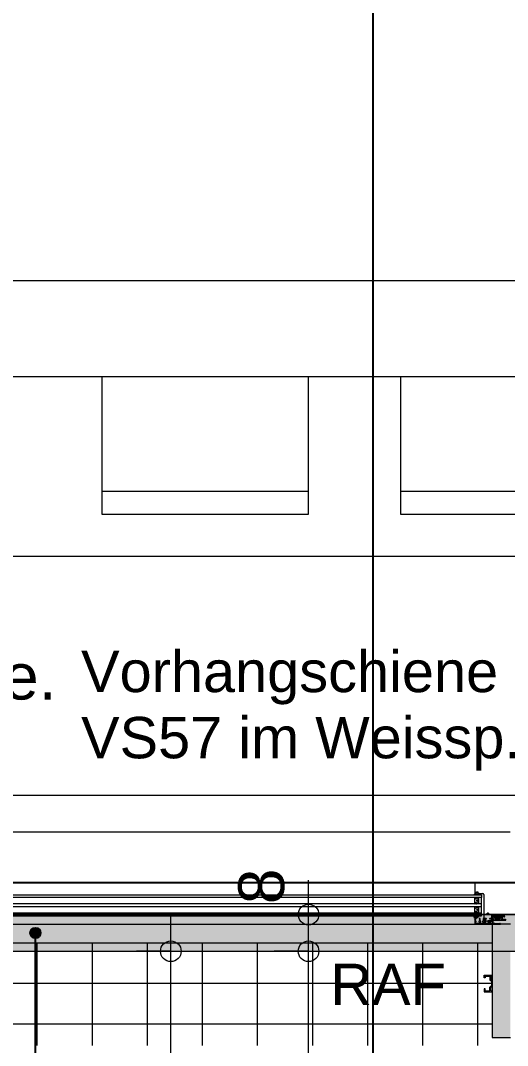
# Model space of a CAD drawing. Header units: metres. Extents: x 0.003 to 0.843, y 0.003 to 0.597.
# Drawn here: x 0.42901 to 0.45023, y 0.15754 to 0.20216 of the extents above; entities that cross this region are included whole.
import ezdxf

# ---------------------------------------------------------------- set-up
doc = ezdxf.new("R2010")
doc.units = ezdxf.units.M
for name, pattern in [('AUSGEZOGEN', [0]), ('STRICHLINIE', [19.05, 12.7, -6.35]), ('STRICHPUNKT', [25.4, 12.7, -6.35, 0, -6.35])]:
    doc.linetypes.add(name, pattern=pattern)
for name, color, linetype, lineweight in [('Ausbau Raeume', 7, 'AUSGEZOGEN', 18), ('Bodenplatte', 7, 'AUSGEZOGEN', 18), ('Daemmung', 7, 'AUSGEZOGEN', 18), ('Decke', 7, 'AUSGEZOGEN', 35), ('Detailmasse', 7, 'AUSGEZOGEN', 13), ('Fenster', 7, 'AUSGEZOGEN', 18), ('Moebel', 253, 'AUSGEZOGEN', 13), ('Rolladen', 7, 'AUSGEZOGEN', 13), ('Schnittbegrenzung', 7, 'AUSGEZOGEN', 13), ('Text Decke', 7, 'AUSGEZOGEN', 25), ('Text Koten', 7, 'AUSGEZOGEN', 25), ('Text Werkplan Ausfuehrung', 7, 'AUSGEZOGEN', 25), ('Vermassung Decke', 180, 'STRICHLINIE', 25), ('Vorhangbrett', 7, 'AUSGEZOGEN', 13), ('Wand Beton bewehrt', 7, 'AUSGEZOGEN', 35), ('Werkplan- Ausfuehrungsmasse', 7, 'AUSGEZOGEN', 13)]:
    doc.layers.add(name, color=color, linetype=linetype, lineweight=lineweight)
doc.styles.add('ARIAL', font='ARIAL.TTF')

msp = doc.modelspace()

# ---------------------------------------------------------------- hatches: boundary and pattern name
at = {"layer": 'Bodenplatte', "linetype": 'AUSGEZOGEN', "lineweight": 13}
msp.add_hatch(color=71, dxfattribs=at).paths.add_polyline_path([(0.31836, 0.16324), (0.31836, 0.16164), (0.63036, 0.16164), (0.63036, 0.16324)])
at = {"layer": 'Daemmung', "linetype": 'AUSGEZOGEN', "lineweight": 13}
msp.add_hatch(color=32, dxfattribs=at).paths.add_polyline_path([(0.45036, 0.16004), (0.45036, 0.162814), (0.44956, 0.162814), (0.44956, 0.16004), (0.44956, 0.15924), (0.44956, 0.15876), (0.44956, 0.15828), (0.44956, 0.15788), (0.45036, 0.15788), (0.45036, 0.15828), (0.45036, 0.15876), (0.45036, 0.15924)])
at = {"layer": 'Text Decke', "linetype": 'AUSGEZOGEN', "lineweight": 25}
for points in [[(0.429438, 0.16244), (0.429888, 0.16244), (0.429856, 0.162552)], [(0.429438, 0.16244), (0.429856, 0.162552), (0.429469, 0.162552)], [(0.429469, 0.162327), (0.429888, 0.16244), (0.429438, 0.16244)], [(0.429469, 0.162552), (0.429856, 0.162552), (0.429775, 0.162633)], [(0.429469, 0.162552), (0.429775, 0.162633), (0.42955, 0.162633)], [(0.429469, 0.162327), (0.429856, 0.162327), (0.429888, 0.16244)], [(0.42955, 0.162633), (0.429775, 0.162633), (0.429663, 0.162665)], [(0.42955, 0.162246), (0.429856, 0.162327), (0.429469, 0.162327)], [(0.42955, 0.162246), (0.429775, 0.162246), (0.429856, 0.162327)], [(0.429775, 0.162246), (0.42955, 0.162246), (0.429663, 0.162215)]]:
    msp.add_hatch(color=92, dxfattribs=at).paths.add_polyline_path(points)

# ---------------------------------------------------------------- linework, layer by layer
at = {"layer": 'Ausbau Raeume', "color": 254, "linetype": 'AUSGEZOGEN', "lineweight": 18}
for p, q in [((0.429742, 0.157546), (0.429742, 0.162014)), ((0.432142, 0.157546), (0.432142, 0.162014)), ((0.434542, 0.157546), (0.434542, 0.162014)), ((0.436942, 0.157546), (0.436942, 0.162014)), ((0.439342, 0.157546), (0.439342, 0.162014)), ((0.441742, 0.157546), (0.441742, 0.162014)), ((0.444142, 0.157546), (0.444142, 0.162014)), ((0.446542, 0.157546), (0.446542, 0.162014)), ((0.448942, 0.157546), (0.448942, 0.162014))]:
    msp.add_line(p, q, dxfattribs=at)
at = {"layer": 'Bodenplatte', "color": 92, "linetype": 'STRICHLINIE', "lineweight": 18}
for p, q in [((0.63036, 0.16324), (0.31836, 0.16324)), ((0.31516, 0.16164), (0.63356, 0.16164))]:
    msp.add_line(p, q, dxfattribs=at)
at = {"layer": 'Daemmung', "color": 7, "linetype": 'AUSGEZOGEN', "lineweight": 13}
for p, q in [((0.45036, 0.162814), (0.44956, 0.162814)), ((0.44956, 0.162814), (0.44956, 0.16004)), ((0.44956, 0.16004), (0.44956, 0.15924)), ((0.44956, 0.15924), (0.44956, 0.15876)), ((0.44956, 0.15876), (0.44956, 0.15828)), ((0.44956, 0.15828), (0.44956, 0.15788)), ((0.44956, 0.15788), (0.45036, 0.15788))]:
    msp.add_line(p, q, dxfattribs=at)
at = {"layer": 'Decke', "color": 92, "linetype": 'STRICHPUNKT', "lineweight": 18}
for p, q in [((0.63036, 0.16324), (0.31836, 0.16324)), ((0.31836, 0.16164), (0.63036, 0.16164))]:
    msp.add_line(p, q, dxfattribs=at)
at = {"layer": 'Detailmasse', "color": 253, "linetype": 'AUSGEZOGEN', "lineweight": 13}
for p, q in [((0.43556, 0.16164), (0.43556, 0.16314)), ((0.43556, 0.16164), (0.43406, 0.16164)), ((0.43556, 0.16164), (0.43706, 0.16164)), ((0.43556, 0.16164), (0.43556, 0.16164)), ((0.43556, 0.12074), (0.43556, 0.16164))]:
    msp.add_line(p, q, dxfattribs=at)
msp.add_circle((0.43556, 0.16164), 0.00045, dxfattribs=at)
at = {"layer": 'Fenster', "color": 7, "linetype": 'AUSGEZOGEN', "lineweight": 13}
for p, q in [((0.41962, 0.16684), (0.45034, 0.16684)), ((0.44884, 0.1646), (0.41962, 0.1646)), ((0.4488, 0.16456), (0.4488, 0.16418)), ((0.45095, 0.1646), (0.44884, 0.1646)), ((0.44888, 0.16416), (0.44888, 0.16423)), ((0.44888, 0.16423), (0.448942, 0.16423)), ((0.448942, 0.16423), (0.448942, 0.16416)), ((0.41936, 0.164104), (0.4491, 0.164104)), ((0.4491, 0.163984), (0.41936, 0.163984)), ((0.44878, 0.164121), (0.448775, 0.164117)), ((0.448785, 0.164104), (0.448821, 0.164116)), ((0.448801, 0.164159), (0.448792, 0.164133)), ((0.4488, 0.16418), (0.44882, 0.16416)), ((0.448801, 0.164165), (0.448801, 0.164163)), ((0.448801, 0.164163), (0.448801, 0.164161)), ((0.448816, 0.164163), (0.448812, 0.164168)), ((0.448812, 0.163712), (0.448812, 0.163976)), ((0.448819, 0.163984), (0.448883, 0.163984)), ((0.44882, 0.16416), (0.44888, 0.16416)), ((0.448867, 0.16416), (0.448821, 0.16416)), ((0.448831, 0.164113), (0.448832, 0.164108)), ((0.448843, 0.164108), (0.448846, 0.164117)), ((0.448857, 0.164117), (0.448859, 0.164108)), ((0.448871, 0.164108), (0.448873, 0.164117)), ((0.448888, 0.164209), (0.448874, 0.164196)), ((0.448879, 0.16419), (0.448882, 0.164191)), ((0.448881, 0.164118), (0.448924, 0.164104)), ((0.448891, 0.163976), (0.448891, 0.163976)), ((0.448892, 0.163972), (0.448892, 0.163972)), ((0.448892, 0.163972), (0.448949, 0.163972)), ((0.448899, 0.164194), (0.448899, 0.164172)), ((0.448899, 0.163968), (0.448949, 0.163968)), ((0.448949, 0.163968), (0.448899, 0.163968)), ((0.448902, 0.164128), (0.448932, 0.164128)), ((0.448924, 0.164117), (0.448907, 0.164123)), ((0.448913, 0.164218), (0.448909, 0.164218)), ((0.448923, 0.164172), (0.448923, 0.164194)), ((0.448948, 0.164196), (0.448935, 0.164209)), ((0.44894, 0.164191), (0.448943, 0.16419)), ((0.448941, 0.164123), (0.448952, 0.164107)), ((0.448942, 0.16416), (0.44916, 0.16416)), ((0.448991, 0.16416), (0.448955, 0.16416)), ((0.448956, 0.16396), (0.448956, 0.163727)), ((0.448956, 0.163727), (0.448956, 0.16396)), ((0.44896, 0.16396), (0.44896, 0.163727)), ((0.448963, 0.164108), (0.448966, 0.164117)), ((0.448977, 0.164117), (0.448979, 0.164108)), ((0.448991, 0.16411), (0.448991, 0.164145)), ((0.4491, 0.164104), (0.4491, 0.163984)), ((0.4491, 0.163704), (0.4491, 0.163984)), ((0.4492, 0.16412), (0.4492, 0.16325)), ((0.4491, 0.163704), (0.41936, 0.163704)), ((0.41936, 0.163584), (0.4491, 0.163584)), ((0.448812, 0.163312), (0.448812, 0.163576)), ((0.448883, 0.163704), (0.448819, 0.163704)), ((0.448819, 0.163584), (0.448883, 0.163584)), ((0.448891, 0.163712), (0.448891, 0.163712)), ((0.448891, 0.163576), (0.448891, 0.163576)), ((0.448949, 0.163716), (0.448892, 0.163716)), ((0.448892, 0.163716), (0.448892, 0.163716)), ((0.448892, 0.163572), (0.448892, 0.163572)), ((0.448892, 0.163572), (0.448949, 0.163572)), ((0.448949, 0.16372), (0.448899, 0.16372)), ((0.448899, 0.16372), (0.448949, 0.16372)), ((0.448899, 0.163568), (0.448949, 0.163568)), ((0.448949, 0.163568), (0.448899, 0.163568)), ((0.448956, 0.16356), (0.448956, 0.163327)), ((0.448956, 0.163327), (0.448956, 0.16356)), ((0.44896, 0.16356), (0.44896, 0.163327)), ((0.4491, 0.163584), (0.4491, 0.163704)), ((0.4491, 0.163304), (0.4491, 0.163584)), ((0.4491, 0.163304), (0.41936, 0.163304)), ((0.41936, 0.163184), (0.4491, 0.163184)), ((0.448711, 0.16316), (0.448708, 0.163164)), ((0.448715, 0.163184), (0.448796, 0.163184)), ((0.448764, 0.163157), (0.448762, 0.163153)), ((0.448762, 0.163153), (0.448766, 0.163147)), ((0.448772, 0.163157), (0.448764, 0.163157)), ((0.448766, 0.163147), (0.448786, 0.16311)), ((0.448781, 0.163154), (0.448772, 0.163157)), ((0.448796, 0.16315), (0.448781, 0.163154)), ((0.448796, 0.163016), (0.448789, 0.163016)), ((0.448812, 0.163145), (0.448796, 0.16315)), ((0.448799, 0.163104), (0.448845, 0.163104)), ((0.4488, 0.16306), (0.4488, 0.162818)), ((0.4488, 0.163057), (0.4488, 0.16302)), ((0.448854, 0.163064), (0.448804, 0.163064)), ((0.448862, 0.163064), (0.448807, 0.163064)), ((0.448822, 0.163142), (0.448812, 0.163145)), ((0.448883, 0.163304), (0.448819, 0.163304)), ((0.44882, 0.163179), (0.448865, 0.163167)), ((0.448834, 0.16314), (0.448822, 0.163142)), ((0.448834, 0.16314), (0.448853, 0.163135)), ((0.448836, 0.162954), (0.448836, 0.163029)), ((0.448836, 0.162854), (0.448836, 0.162916)), ((0.448838, 0.163033), (0.448858, 0.163054)), ((0.448862, 0.16295), (0.44884, 0.16295)), ((0.44884, 0.16292), (0.448862, 0.16292)), ((0.448846, 0.163104), (0.448845, 0.163104)), ((0.448847, 0.163104), (0.448846, 0.163104)), ((0.448849, 0.163105), (0.448847, 0.163104)), ((0.44885, 0.163105), (0.448849, 0.163105)), ((0.448852, 0.163106), (0.44885, 0.163105)), ((0.448856, 0.163112), (0.448852, 0.163106)), ((0.448853, 0.163135), (0.448857, 0.163128)), ((0.448857, 0.163128), (0.448856, 0.163112)), ((0.448874, 0.16304), (0.448866, 0.163061)), ((0.448866, 0.162924), (0.448866, 0.162946)), ((0.448873, 0.163143), (0.448873, 0.163135)), ((0.448873, 0.163135), (0.448877, 0.163099)), ((0.448891, 0.163312), (0.448891, 0.163312)), ((0.448949, 0.163316), (0.448892, 0.163316)), ((0.448892, 0.163316), (0.448892, 0.163316)), ((0.448894, 0.163091), (0.448969, 0.163155)), ((0.448949, 0.16332), (0.448899, 0.16332)), ((0.448899, 0.16332), (0.448949, 0.16332)), ((0.448966, 0.163166), (0.448953, 0.163169)), ((0.448957, 0.163188), (0.448997, 0.16318)), ((0.448973, 0.163163), (0.448966, 0.163166)), ((0.448969, 0.163155), (0.448973, 0.163157)), ((0.448975, 0.163162), (0.448973, 0.163163)), ((0.448973, 0.163157), (0.448975, 0.163158)), ((0.448976, 0.163159), (0.448975, 0.163162)), ((0.448975, 0.163158), (0.448976, 0.163159)), ((0.448982, 0.162946), (0.448982, 0.162924)), ((0.449008, 0.16295), (0.448986, 0.16295)), ((0.448986, 0.16292), (0.449008, 0.16292)), ((0.448996, 0.163054), (0.44901, 0.163039)), ((0.449032, 0.163064), (0.449, 0.163064)), ((0.449012, 0.163035), (0.449012, 0.162954)), ((0.449012, 0.162916), (0.449012, 0.162854)), ((0.449036, 0.162954), (0.449036, 0.16306)), ((0.449036, 0.162854), (0.449036, 0.162916)), ((0.449062, 0.16295), (0.44904, 0.16295)), ((0.44904, 0.16292), (0.449062, 0.16292)), ((0.449066, 0.162924), (0.449066, 0.162946)), ((0.4491, 0.163184), (0.4491, 0.163304)), ((0.449134, 0.162946), (0.449134, 0.162924)), ((0.44916, 0.16295), (0.449138, 0.16295)), ((0.449138, 0.16292), (0.44916, 0.16292)), ((0.449164, 0.16306), (0.449164, 0.162954)), ((0.449164, 0.162916), (0.449164, 0.162854)), ((0.44928, 0.163064), (0.449168, 0.163064)), ((0.4492, 0.16325), (0.44921, 0.16324)), ((0.44935, 0.16324), (0.4492, 0.16324)), ((0.4492, 0.16324), (0.4492, 0.1631)), ((0.4492, 0.1631), (0.44922, 0.16308)), ((0.4492, 0.162954), (0.4492, 0.16303)), ((0.4492, 0.163024), (0.4492, 0.16299)), ((0.4492, 0.16299), (0.4492, 0.16298)), ((0.4492, 0.162854), (0.4492, 0.162916)), ((0.449204, 0.163034), (0.44928, 0.163034)), ((0.449246, 0.16295), (0.449204, 0.16295)), ((0.449204, 0.16292), (0.44928, 0.16292)), ((0.44921, 0.16324), (0.44935, 0.16324)), ((0.449284, 0.163034), (0.44921, 0.163034)), ((0.449244, 0.16298), (0.44921, 0.16298)), ((0.44921, 0.16298), (0.44924, 0.16298)), ((0.44922, 0.16308), (0.449284, 0.16308)), ((0.44922, 0.16296), (0.44923, 0.16296)), ((0.44924, 0.16298), (0.449268, 0.16298)), ((0.44924, 0.16297), (0.44924, 0.162976)), ((0.44925, 0.162972), (0.44925, 0.162954)), ((0.449256, 0.162976), (0.449254, 0.162976)), ((0.449287, 0.162949), (0.449263, 0.162973)), ((0.449268, 0.16298), (0.449288, 0.16296)), ((0.449288, 0.16296), (0.449375, 0.16296)), ((0.44929, 0.163044), (0.44929, 0.163054)), ((0.44929, 0.16293), (0.44929, 0.162942)), ((0.449294, 0.16307), (0.449294, 0.163044)), ((0.44935, 0.16324), (0.44935, 0.1633)), ((0.44935, 0.1633), (0.4494, 0.1633)), ((0.44935, 0.163286), (0.44935, 0.16324)), ((0.449375, 0.163296), (0.44936, 0.163296)), ((0.44939, 0.163296), (0.449375, 0.163296)), ((0.449375, 0.16296), (0.449462, 0.16296)), ((0.449376, 0.162956), (0.449376, 0.162924)), ((0.449416, 0.16296), (0.44938, 0.16296)), ((0.44938, 0.16292), (0.449418, 0.16292)), ((0.4494, 0.1633), (0.4494, 0.16324)), ((0.4494, 0.16324), (0.4494, 0.163286)), ((0.4494, 0.16324), (0.45164, 0.16324)), ((0.44955, 0.16324), (0.4494, 0.16324)), ((0.44954, 0.16296), (0.449416, 0.16296)), ((0.449422, 0.162916), (0.449422, 0.162854)), ((0.449456, 0.163044), (0.449456, 0.16307)), ((0.449456, 0.162818), (0.449456, 0.162914)), ((0.44946, 0.162904), (0.44946, 0.162818)), ((0.449462, 0.16296), (0.449482, 0.16298)), ((0.449466, 0.16308), (0.44953, 0.16308)), ((0.44954, 0.163034), (0.449466, 0.163034)), ((0.449466, 0.162924), (0.449526, 0.162924)), ((0.44948, 0.162914), (0.44947, 0.162914)), ((0.449482, 0.16298), (0.44951, 0.16298)), ((0.449484, 0.162842), (0.449484, 0.16291)), ((0.449506, 0.16298), (0.44954, 0.16298)), ((0.44951, 0.16298), (0.44954, 0.16298)), ((0.44951, 0.16297), (0.44951, 0.162976)), ((0.44953, 0.16296), (0.44952, 0.16296)), ((0.44953, 0.16308), (0.44955, 0.1631)), ((0.44955, 0.1631), (0.44955, 0.16324)), ((0.44955, 0.16299), (0.44955, 0.163024)), ((0.44955, 0.16299), (0.44955, 0.16298)), ((0.44955, 0.162948), (0.44955, 0.16295)), ((0.44957, 0.16317), (0.44957, 0.162842)), ((0.449674, 0.163174), (0.449574, 0.163174)), ((0.449616, 0.163236), (0.449596, 0.163236)), ((0.449596, 0.163236), (0.449596, 0.163212)), ((0.449596, 0.163212), (0.449616, 0.163212)), ((0.449641, 0.1632), (0.449596, 0.163186)), ((0.449596, 0.163186), (0.449596, 0.163176)), ((0.449596, 0.163186), (0.4496, 0.163183)), ((0.449596, 0.163176), (0.4496, 0.163176)), ((0.4496, 0.16324), (0.449616, 0.16324)), ((0.449616, 0.163208), (0.4496, 0.163208)), ((0.4496, 0.163183), (0.449642, 0.163196)), ((0.4496, 0.163176), (0.4496, 0.163183)), ((0.44964, 0.163186), (0.449603, 0.163174)), ((0.449604, 0.16317), (0.449603, 0.163174)), ((0.449604, 0.16317), (0.449641, 0.163182)), ((0.449612, 0.163042), (0.449612, 0.163138)), ((0.449612, 0.162854), (0.449612, 0.162994)), ((0.449706, 0.16324), (0.449616, 0.16324)), ((0.449616, 0.163236), (0.449616, 0.16324)), ((0.449616, 0.163236), (0.449706, 0.163236)), ((0.449616, 0.163212), (0.449616, 0.163236)), ((0.449616, 0.163212), (0.449666, 0.163212)), ((0.449616, 0.163212), (0.449616, 0.163208)), ((0.449616, 0.163208), (0.449648, 0.163208)), ((0.449616, 0.163142), (0.449678, 0.163142)), ((0.449666, 0.163038), (0.449616, 0.163038)), ((0.449616, 0.162998), (0.450156, 0.162998)), ((0.44964, 0.163186), (0.449641, 0.163182)), ((0.449643, 0.163201), (0.449641, 0.1632)), ((0.449641, 0.1632), (0.449642, 0.163196)), ((0.449642, 0.163196), (0.449643, 0.163197)), ((0.449642, 0.163196), (0.449642, 0.163187)), ((0.449642, 0.163187), (0.449642, 0.163183)), ((0.449643, 0.163187), (0.449642, 0.163187)), ((0.449642, 0.163183), (0.449643, 0.163183)), ((0.449643, 0.163186), (0.449643, 0.163187)), ((0.449644, 0.163185), (0.449643, 0.163186)), ((0.449643, 0.163183), (0.449644, 0.163182)), ((0.449645, 0.163185), (0.449644, 0.163185)), ((0.449644, 0.163182), (0.449644, 0.163182)), ((0.449644, 0.163182), (0.449645, 0.163182)), ((0.449645, 0.163184), (0.449645, 0.163185)), ((0.449646, 0.163184), (0.449645, 0.163184)), ((0.449645, 0.163183), (0.449645, 0.163184)), ((0.449645, 0.163182), (0.449645, 0.163183)), ((0.449645, 0.163182), (0.449645, 0.163181)), ((0.449645, 0.163181), (0.449645, 0.163182)), ((0.449645, 0.163181), (0.449645, 0.163181)), ((0.449646, 0.16318), (0.449645, 0.163181)), ((0.449651, 0.163204), (0.449646, 0.163204)), ((0.449646, 0.163204), (0.449646, 0.163184)), ((0.449646, 0.163184), (0.449666, 0.163184)), ((0.449648, 0.16318), (0.449646, 0.16318)), ((0.449652, 0.163208), (0.449648, 0.163208)), ((0.449648, 0.16318), (0.44965, 0.16318)), ((0.449648, 0.16318), (0.449648, 0.16318)), ((0.449666, 0.16318), (0.44965, 0.16318)), ((0.449651, 0.163204), (0.449654, 0.163205)), ((0.449657, 0.163209), (0.449652, 0.163208)), ((0.449654, 0.163205), (0.449658, 0.163207)), ((0.449661, 0.163211), (0.449657, 0.163209)), ((0.449658, 0.163207), (0.449662, 0.163209)), ((0.449666, 0.163212), (0.449661, 0.163211)), ((0.449662, 0.163209), (0.449666, 0.163212)), ((0.449666, 0.163184), (0.449666, 0.163212)), ((0.449666, 0.16318), (0.449666, 0.163184)), ((0.449706, 0.163184), (0.449666, 0.163184)), ((0.449666, 0.16318), (0.449706, 0.16318)), ((0.449667, 0.163138), (0.449666, 0.163136)), ((0.449666, 0.163136), (0.44967, 0.163134)), ((0.449666, 0.163136), (0.44967, 0.163134)), ((0.449667, 0.163138), (0.449671, 0.163137)), ((0.449668, 0.163114), (0.449671, 0.163117)), ((0.449668, 0.163115), (0.449671, 0.163117)), ((0.449668, 0.163114), (0.449686, 0.163086)), ((0.44967, 0.163134), (0.449671, 0.163137)), ((0.449696, 0.163141), (0.449671, 0.163141)), ((0.449671, 0.163137), (0.449671, 0.163141)), ((0.449671, 0.163137), (0.449696, 0.163137)), ((0.449689, 0.163088), (0.449671, 0.163117)), ((0.449681, 0.163143), (0.449687, 0.163149)), ((0.449686, 0.163086), (0.449689, 0.163088)), ((0.449687, 0.163085), (0.44969, 0.163087)), ((0.449914, 0.163028), (0.449687, 0.163028)), ((0.44969, 0.163156), (0.44969, 0.163158)), ((0.449696, 0.163141), (0.449696, 0.163137)), ((0.449697, 0.163068), (0.4497, 0.16307)), ((0.449703, 0.16318), (0.449703, 0.163162)), ((0.449703, 0.163162), (0.44974, 0.163162)), ((0.449703, 0.163161), (0.449703, 0.163162)), ((0.449703, 0.163162), (0.449703, 0.163162)), ((0.44974, 0.163161), (0.449703, 0.163161)), ((0.449703, 0.16316), (0.449703, 0.163161)), ((0.449703, 0.163161), (0.449703, 0.163161)), ((0.449714, 0.163156), (0.449703, 0.16316)), ((0.449894, 0.16324), (0.449706, 0.16324)), ((0.449706, 0.163236), (0.449706, 0.16324)), ((0.449706, 0.163236), (0.449709, 0.163236)), ((0.449706, 0.163236), (0.449706, 0.163184)), ((0.449706, 0.16318), (0.449706, 0.163184)), ((0.449706, 0.163184), (0.449709, 0.163184)), ((0.449706, 0.16318), (0.449894, 0.16318)), ((0.449709, 0.163184), (0.449709, 0.163236)), ((0.449709, 0.163236), (0.449891, 0.163236)), ((0.449891, 0.163184), (0.449709, 0.163184)), ((0.449715, 0.163125), (0.449711, 0.163124)), ((0.449711, 0.163124), (0.44972, 0.163084)), ((0.449714, 0.163156), (0.44974, 0.163156)), ((0.44974, 0.163156), (0.449715, 0.163156)), ((0.449724, 0.163084), (0.449715, 0.163125)), ((0.449724, 0.163084), (0.44972, 0.163084)), ((0.449729, 0.163039), (0.44973, 0.163043)), ((0.449735, 0.163038), (0.449735, 0.163042)), ((0.449865, 0.163042), (0.449735, 0.163042)), ((0.449735, 0.163038), (0.449865, 0.163038)), ((0.449742, 0.163044), (0.449736, 0.163038)), ((0.44974, 0.16318), (0.44974, 0.163086)), ((0.44974, 0.163086), (0.449744, 0.163086)), ((0.449742, 0.163066), (0.449858, 0.163066)), ((0.449742, 0.163066), (0.449742, 0.163044)), ((0.449858, 0.163044), (0.449742, 0.163044)), ((0.449744, 0.163086), (0.449744, 0.16318)), ((0.449854, 0.16307), (0.449746, 0.16307)), ((0.449772, 0.16324), (0.449772, 0.16307)), ((0.449828, 0.16324), (0.449828, 0.16307)), ((0.449856, 0.16318), (0.449856, 0.163086)), ((0.44986, 0.163086), (0.449856, 0.163086)), ((0.449858, 0.163066), (0.449858, 0.163044)), ((0.449858, 0.163044), (0.449864, 0.163038)), ((0.44986, 0.163086), (0.44986, 0.16318)), ((0.44986, 0.163162), (0.449898, 0.163162)), ((0.449898, 0.163161), (0.44986, 0.163161)), ((0.44986, 0.163156), (0.449886, 0.163156)), ((0.449885, 0.163156), (0.44986, 0.163156)), ((0.449865, 0.163038), (0.449865, 0.163042)), ((0.449871, 0.163039), (0.44987, 0.163043)), ((0.449885, 0.163125), (0.449876, 0.163084)), ((0.449876, 0.163084), (0.44988, 0.163084)), ((0.44988, 0.163084), (0.449889, 0.163124)), ((0.449885, 0.163125), (0.449889, 0.163124)), ((0.449886, 0.163156), (0.449898, 0.16316)), ((0.449891, 0.163236), (0.449894, 0.163236)), ((0.449891, 0.163236), (0.449891, 0.163184)), ((0.449891, 0.163184), (0.449894, 0.163184)), ((0.449894, 0.16324), (0.449894, 0.163236)), ((0.449984, 0.16324), (0.449894, 0.16324)), ((0.449894, 0.163184), (0.449894, 0.163236)), ((0.449894, 0.163236), (0.449984, 0.163236)), ((0.449894, 0.16318), (0.449894, 0.163184)), ((0.449934, 0.163184), (0.449894, 0.163184)), ((0.449894, 0.16318), (0.449934, 0.16318)), ((0.449898, 0.16318), (0.449898, 0.163162)), ((0.449898, 0.163162), (0.449898, 0.163162)), ((0.449898, 0.163162), (0.449898, 0.163161)), ((0.449898, 0.163161), (0.449898, 0.16316)), ((0.449898, 0.163161), (0.449898, 0.163161)), ((0.449903, 0.163068), (0.4499, 0.16307)), ((0.449929, 0.163141), (0.449904, 0.163141)), ((0.449904, 0.163141), (0.449904, 0.163137)), ((0.449904, 0.163137), (0.449929, 0.163137)), ((0.44991, 0.163158), (0.44991, 0.163156)), ((0.449913, 0.163085), (0.44991, 0.163087)), ((0.449929, 0.163117), (0.449911, 0.163088)), ((0.449914, 0.163086), (0.449911, 0.163088)), ((0.449913, 0.163149), (0.449919, 0.163143)), ((0.449914, 0.163086), (0.449932, 0.163114)), ((0.449922, 0.163142), (0.449972, 0.163142)), ((0.450104, 0.163174), (0.449926, 0.163174)), ((0.449929, 0.163141), (0.449929, 0.163137)), ((0.449929, 0.163137), (0.449933, 0.163138)), ((0.449929, 0.163137), (0.44993, 0.163134)), ((0.449933, 0.163115), (0.449929, 0.163117)), ((0.449932, 0.163114), (0.449929, 0.163117)), ((0.449934, 0.163136), (0.44993, 0.163134)), ((0.449934, 0.163136), (0.44993, 0.163134)), ((0.449934, 0.163136), (0.449933, 0.163138)), ((0.449934, 0.163212), (0.449934, 0.163184)), ((0.449934, 0.163212), (0.449984, 0.163212)), ((0.449934, 0.163212), (0.449938, 0.163209)), ((0.449939, 0.163211), (0.449934, 0.163212)), ((0.449934, 0.16318), (0.449934, 0.163184)), ((0.449934, 0.163184), (0.449954, 0.163184)), ((0.44995, 0.16318), (0.449934, 0.16318)), ((0.449972, 0.163038), (0.449934, 0.163038)), ((0.449938, 0.163209), (0.449942, 0.163207)), ((0.449943, 0.163209), (0.449939, 0.163211)), ((0.449942, 0.163207), (0.449946, 0.163205)), ((0.449948, 0.163208), (0.449943, 0.163209)), ((0.449946, 0.163205), (0.449949, 0.163204)), ((0.449952, 0.163208), (0.449948, 0.163208)), ((0.449954, 0.163204), (0.449949, 0.163204)), ((0.44995, 0.16318), (0.449952, 0.16318)), ((0.449952, 0.163208), (0.449984, 0.163208)), ((0.449953, 0.16318), (0.449952, 0.16318)), ((0.449954, 0.16318), (0.449953, 0.16318)), ((0.449954, 0.163184), (0.449954, 0.163204)), ((0.449955, 0.163184), (0.449954, 0.163184)), ((0.449955, 0.163181), (0.449954, 0.16318)), ((0.449956, 0.163185), (0.449955, 0.163184)), ((0.449955, 0.163184), (0.449955, 0.163183)), ((0.449955, 0.163183), (0.449955, 0.163182)), ((0.449955, 0.163181), (0.449956, 0.163182)), ((0.449955, 0.163182), (0.449955, 0.163181)), ((0.449957, 0.163186), (0.449956, 0.163185)), ((0.449956, 0.163182), (0.449957, 0.163182)), ((0.449959, 0.1632), (0.449957, 0.163201)), ((0.449957, 0.163197), (0.449958, 0.163196)), ((0.449958, 0.163187), (0.449957, 0.163187)), ((0.449957, 0.163187), (0.449957, 0.163186)), ((0.449957, 0.163182), (0.449957, 0.163183)), ((0.449957, 0.163183), (0.449958, 0.163183)), ((0.449959, 0.1632), (0.449958, 0.163196)), ((0.449958, 0.163187), (0.449958, 0.163196)), ((0.449958, 0.163196), (0.45, 0.163183)), ((0.449958, 0.163183), (0.449958, 0.163187)), ((0.450004, 0.163186), (0.449959, 0.1632)), ((0.449959, 0.163182), (0.44996, 0.163186)), ((0.449959, 0.163182), (0.449996, 0.16317)), ((0.449997, 0.163174), (0.44996, 0.163186)), ((0.449976, 0.163138), (0.449976, 0.163042)), ((0.449984, 0.16324), (0.45, 0.16324)), ((0.449984, 0.163236), (0.449984, 0.16324)), ((0.449984, 0.163236), (0.449984, 0.163212)), ((0.450004, 0.163236), (0.449984, 0.163236)), ((0.449984, 0.163212), (0.449984, 0.163208)), ((0.449984, 0.163212), (0.450004, 0.163212)), ((0.45, 0.163208), (0.449984, 0.163208)), ((0.449996, 0.16317), (0.449997, 0.163174)), ((0.450004, 0.163186), (0.45, 0.163183)), ((0.45, 0.163183), (0.45, 0.163176)), ((0.450004, 0.163176), (0.45, 0.163176)), ((0.450004, 0.163212), (0.450004, 0.163236)), ((0.450004, 0.163176), (0.450004, 0.163186)), ((0.450008, 0.163026), (0.450008, 0.163146)), ((0.450012, 0.16315), (0.45008, 0.16315)), ((0.450132, 0.163022), (0.450012, 0.163022)), ((0.450084, 0.163146), (0.450084, 0.163141)), ((0.45009, 0.163138), (0.450098, 0.163142)), ((0.450108, 0.163159), (0.450108, 0.16317)), ((0.450136, 0.163031), (0.450136, 0.163026)), ((0.45015, 0.16303), (0.450142, 0.163034)), ((0.45016, 0.163002), (0.45016, 0.163013)), ((0.419656, 0.162814), (0.448804, 0.162814)), ((0.448804, 0.162814), (0.449452, 0.162814)), ((0.449008, 0.16285), (0.44884, 0.16285)), ((0.44916, 0.16285), (0.44904, 0.16285)), ((0.449418, 0.16285), (0.449204, 0.16285)), ((0.449464, 0.162814), (0.449916, 0.162814)), ((0.449566, 0.162838), (0.449488, 0.162838)), ((0.449672, 0.16285), (0.449616, 0.16285)), ((0.449892, 0.162838), (0.44969, 0.162838)), ((0.449896, 0.162847), (0.449896, 0.162842)), ((0.44991, 0.162846), (0.449902, 0.16285)), ((0.44992, 0.162818), (0.44992, 0.162829)), ((0.38826, 0.162014), (0.44956, 0.162014))]:
    msp.add_line(p, q, dxfattribs=at)
for centre, radius in [((0.448859, 0.163922), 0.000016), ((0.448859, 0.163765), 0.000016), ((0.4489, 0.163844), 0.000016), ((0.448859, 0.163522), 0.000016), ((0.448859, 0.163365), 0.000016), ((0.4489, 0.163444), 0.000016), ((0.448797, 0.163086), 0.00000995)]:
    msp.add_circle(centre, radius, dxfattribs=at)
for centre, radius, start, end in [((0.44884, 0.16456), 0.00004, 90.0001, 179.9999), ((0.448819, 0.163976), 0.0000078, 90.0001, 179.9999), ((0.448838, 0.16411), 0.000006, 195.0001, 345.0001), ((0.448851, 0.164115), 0.000006, 15.0001, 165.0001), ((0.448865, 0.16411), 0.000006, 195.0001, 345.0001), ((0.448883, 0.163976), 0.0000078, 0.0001, 90.0001), ((0.448899, 0.163976), 0.0000078, 179.9999, 270.0001), ((0.448932, 0.164118), 0.00001, 30.0001, 90.0001), ((0.448949, 0.16396), 0.0000114, 0.0001, 90.0001), ((0.448949, 0.16396), 0.0000078, 0.0001, 90.0001), ((0.448949, 0.16396), 0.0000078, 0.0001, 90.0001), ((0.448958, 0.16411), 0.000006, 210.0001, 345.0001), ((0.448971, 0.164115), 0.000006, 15.0001, 165.0001), ((0.448985, 0.16411), 0.000006, 195.0001, 0.0001), ((0.44916, 0.16412), 0.00004, 0.0001, 90.0001), ((0.448819, 0.163712), 0.0000078, 179.9999, 270.0001), ((0.448819, 0.163576), 0.0000078, 90.0001, 179.9999), ((0.448883, 0.163712), 0.0000078, 270.0001, 0.0001), ((0.448883, 0.163576), 0.0000078, 0.0001, 90.0001), ((0.448899, 0.163712), 0.0000078, 90.0001, 179.9999), ((0.448899, 0.163576), 0.0000078, 179.9999, 270.0001), ((0.448949, 0.163727), 0.0000078, 270.0001, 0.0001), ((0.448949, 0.163727), 0.0000114, 270.0001, 0.0001), ((0.448949, 0.163727), 0.0000078, 270.0001, 0.0001), ((0.448949, 0.16356), 0.0000114, 0.0001, 90.0001), ((0.448949, 0.16356), 0.0000078, 0.0001, 90.0001), ((0.448949, 0.16356), 0.0000078, 0.0001, 90.0001), ((0.448949, 0.163327), 0.0000078, 270.0001, 0.0001), ((0.448949, 0.163327), 0.0000114, 270.0001, 0.0001), ((0.448949, 0.163327), 0.0000078, 270.0001, 0.0001), ((0.448796, 0.16302), 0.000004, 270.0001, 0.0001), ((0.448804, 0.16306), 0.000004, 90.0001, 179.9999), ((0.448819, 0.163312), 0.0000078, 179.9999, 270.0001), ((0.448842, 0.163029), 0.000006, 135.0001, 179.9999), ((0.44884, 0.162954), 0.000004, 179.9999, 270.0001), ((0.44884, 0.162916), 0.000004, 90.0001, 179.9999), ((0.448854, 0.163058), 0.000006, 315.0001, 90.0001), ((0.448862, 0.162946), 0.000004, 0.0001, 90.0001), ((0.448862, 0.162924), 0.000004, 270.0001, 0.0001), ((0.448883, 0.163312), 0.0000078, 270.0001, 0.0001), ((0.448899, 0.163312), 0.0000078, 90.0001, 179.9999), ((0.448986, 0.162946), 0.000004, 90.0001, 179.9999), ((0.448986, 0.162924), 0.000004, 179.9999, 270.0001), ((0.449, 0.163058), 0.000006, 90.0001, 225.0001), ((0.449008, 0.162954), 0.000004, 270.0001, 0.0001), ((0.449008, 0.162916), 0.000004, 0.0001, 90.0001), ((0.449006, 0.163035), 0.000006, 0.0001, 45.0001), ((0.449032, 0.16306), 0.000004, 0.0001, 90.0001), ((0.44904, 0.162954), 0.000004, 179.9999, 270.0001), ((0.44904, 0.162916), 0.000004, 90.0001, 179.9999), ((0.449062, 0.162946), 0.000004, 0.0001, 90.0001), ((0.449062, 0.162924), 0.000004, 270.0001, 0.0001), ((0.449138, 0.162946), 0.000004, 90.0001, 179.9999), ((0.449138, 0.162924), 0.000004, 179.9999, 270.0001), ((0.44916, 0.162954), 0.000004, 270.0001, 0.0001), ((0.44916, 0.162916), 0.000004, 0.0001, 90.0001), ((0.449168, 0.16306), 0.000004, 90.0001, 179.9999), ((0.44921, 0.163024), 0.00001, 90.0001, 179.9999), ((0.449204, 0.16303), 0.000004, 90.0001, 179.9999), ((0.44921, 0.16299), 0.00001, 179.9999, 270.0001), ((0.44921, 0.16299), 0.00001, 179.9999, 270.0001), ((0.44922, 0.16298), 0.00002, 179.9999, 270.0001), ((0.449204, 0.162954), 0.000004, 179.9999, 270.0001), ((0.449204, 0.162916), 0.000004, 90.0001, 179.9999), ((0.44923, 0.16297), 0.00001, 270.0001, 0.0001), ((0.449244, 0.162976), 0.000004, 90.0001, 179.9999), ((0.449246, 0.162954), 0.000004, 270.0001, 0.0001), ((0.449254, 0.162972), 0.000004, 90.0001, 179.9999), ((0.449256, 0.162966), 0.00001, 45.0001, 90.0001), ((0.44928, 0.163054), 0.00001, 0.0001, 90.0001), ((0.44928, 0.163044), 0.00001, 270.0001, 0.0001), ((0.44928, 0.16293), 0.00001, 270.0001, 0.0001), ((0.449284, 0.16307), 0.00001, 0.0001, 90.0001), ((0.449284, 0.163044), 0.00001, 270.0001, 0.0001), ((0.44928, 0.162942), 0.00001, 0.0001, 45.0001), ((0.44936, 0.163286), 0.00001, 90.0001, 179.9999), ((0.44938, 0.162956), 0.000004, 90.0001, 179.9999), ((0.44938, 0.162924), 0.000004, 179.9999, 270.0001), ((0.44939, 0.163286), 0.00001, 0.0001, 90.0001), ((0.449418, 0.162916), 0.000004, 0.0001, 90.0001), ((0.449466, 0.16307), 0.00001, 90.0001, 179.9999), ((0.449466, 0.163044), 0.00001, 179.9999, 270.0001), ((0.449466, 0.162914), 0.00001, 90.0001, 179.9999), ((0.44947, 0.162904), 0.00001, 90.0001, 179.9999), ((0.44948, 0.16291), 0.000004, 0.0001, 90.0001), ((0.449506, 0.162976), 0.000004, 0.0001, 90.0001), ((0.44952, 0.16297), 0.00001, 179.9999, 270.0001), ((0.449526, 0.162948), 0.000024, 270.0001, 0.0001), ((0.44953, 0.16298), 0.00002, 270.0001, 0.0001), ((0.44954, 0.163024), 0.00001, 0.0001, 90.0001), ((0.44954, 0.16299), 0.00001, 270.0001, 0.0001), ((0.44954, 0.16299), 0.00001, 270.0001, 0.0001), ((0.44954, 0.16295), 0.00001, 0.0001, 90.0001), ((0.449574, 0.16317), 0.000004, 90.0001, 179.9999), ((0.4496, 0.163236), 0.000004, 90.0001, 179.9999), ((0.4496, 0.163212), 0.000004, 179.9999, 270.0001), ((0.449616, 0.163138), 0.000004, 90.0001, 179.9999), ((0.449616, 0.163042), 0.000004, 179.9999, 270.0001), ((0.449616, 0.162994), 0.000004, 90.0001, 179.9999), ((0.449642, 0.163204), 0.000004, 0.0001, 90.0001), ((0.44965, 0.163184), 0.000004, 179.9999, 270.0001), ((0.449674, 0.163158), 0.000016, 0.0001, 90.0001), ((0.449678, 0.163146), 0.000004, 270.0001, 315.0001), ((0.44968, 0.163156), 0.00001, 315.0001, 0.0001), ((0.449696, 0.163121), 0.00002, 11.5001, 90.0001), ((0.449696, 0.163121), 0.000016, 11.5001, 90.0001), ((0.449715, 0.163158), 0.000002, 250.0001, 270.0001), ((0.449732, 0.163086), 0.0000123, 191.5001, 0.0001), ((0.449732, 0.163086), 0.00000831, 191.5001, 0.0001), ((0.449746, 0.163066), 0.000004, 90.0001, 179.9999), ((0.449854, 0.163066), 0.000004, 0.0001, 90.0001), ((0.449868, 0.163086), 0.0000123, 179.9999, 348.5001), ((0.449868, 0.163086), 0.0000083, 179.9999, 348.5001), ((0.449885, 0.163158), 0.000002, 270.0001, 290.0001), ((0.449904, 0.163121), 0.00002, 90.0001, 168.5001), ((0.449904, 0.163121), 0.000016, 90.0001, 168.5001), ((0.449926, 0.163158), 0.000016, 90.0001, 179.9999), ((0.44992, 0.163156), 0.00001, 179.9999, 225.0001), ((0.449922, 0.163146), 0.000004, 225.0001, 270.0001), ((0.449915, 0.163125), 0.000016, 327.5001, 330.6315), ((0.449915, 0.163125), 0.00002, 327.5001, 330.6315), ((0.44995, 0.163184), 0.000004, 270.0001, 0.0001), ((0.449958, 0.163204), 0.000004, 90.0001, 179.9999), ((0.449972, 0.163138), 0.000004, 0.0001, 90.0001), ((0.449972, 0.163042), 0.000004, 270.0001, 0.0001), ((0.45, 0.163236), 0.000004, 0.0001, 90.0001), ((0.45, 0.163212), 0.000004, 270.0001, 0.0001), ((0.450012, 0.163146), 0.000004, 90.0001, 179.9999), ((0.450012, 0.163026), 0.000004, 179.9999, 270.0001), ((0.45008, 0.163146), 0.000004, 0.0001, 90.0001), ((0.450088, 0.163141), 0.000004, 179.9999, 300.0001), ((0.450088, 0.163159), 0.00002, 300.0001, 0.0001), ((0.450104, 0.16317), 0.000004, 0.0001, 90.0001), ((0.450132, 0.163026), 0.000004, 270.0001, 0.0001), ((0.45014, 0.163031), 0.000004, 60.0001, 179.9999), ((0.45014, 0.163013), 0.00002, 0.0001, 60.0001), ((0.450156, 0.163002), 0.000004, 270.0001, 0.0001), ((0.44884, 0.162854), 0.000004, 179.9999, 270.0001), ((0.449008, 0.162854), 0.000004, 270.0001, 0.0001), ((0.44904, 0.162854), 0.000004, 179.9999, 270.0001), ((0.44916, 0.162854), 0.000004, 270.0001, 0.0001), ((0.449204, 0.162854), 0.000004, 179.9999, 270.0001), ((0.449418, 0.162854), 0.000004, 270.0001, 0.0001), ((0.449452, 0.162818), 0.000004, 270.0001, 0.0001), ((0.449464, 0.162818), 0.000004, 179.9999, 270.0001), ((0.449488, 0.162842), 0.000004, 179.9999, 270.0001), ((0.449566, 0.162842), 0.000004, 270.0001, 0.0001), ((0.449616, 0.162854), 0.000004, 179.9999, 270.0001), ((0.449892, 0.162842), 0.000004, 270.0001, 0.0001), ((0.4499, 0.162847), 0.000004, 60.0001, 179.9999), ((0.4499, 0.162829), 0.00002, 0.0001, 60.0001), ((0.449916, 0.162818), 0.000004, 270.0001, 0.0001)]:
    msp.add_arc(centre, radius, start, end, dxfattribs=at)
for centre, major_axis, ratio, start_param, end_param in [((0.449642, 0.163205), (0, 0.000008), 0.5, 1.646315, 2.827169), ((0.449645, 0.163197), (0.00000124, -0.0000038), 0.295461, 1.66659, 3.141593), ((0.449648, 0.163204), (0, -0.000004), 0.745356, 3.141593, 4.712389), ((0.449706, 0.163236), (0, -0.000004), 0.906094, 3.141593, 4.712389), ((0.449706, 0.163184), (0, 0.000004), 0.906094, 1.570796, 3.141593), ((0.449894, 0.163236), (0, -0.000004), 0.906094, 1.570796, 3.141593), ((0.449894, 0.163184), (0, 0.000004), 0.906094, 3.141593, 4.712389), ((0.449952, 0.163204), (0, -0.000004), 0.745356, 1.570796, 3.141593), ((0.449956, 0.163197), (-0.00000124, -0.0000038), 0.295461, 3.141593, 4.616596), ((0.449958, 0.163205), (0, 0.000008), 0.5, 3.456016, 4.63687)]:
    msp.add_ellipse(centre, major_axis=major_axis, ratio=ratio, start_param=start_param, end_param=end_param, dxfattribs=at)
at = {"layer": 'Moebel', "color": 253, "linetype": 'AUSGEZOGEN', "lineweight": 13}
for p, q in [((0.41556, 0.186665), (0.47156, 0.186665)), ((0.43256, 0.186665), (0.43256, 0.180665)), ((0.44156, 0.180665), (0.44156, 0.186665)), ((0.44556, 0.186665), (0.44556, 0.180665)), ((0.44156, 0.181665), (0.43256, 0.181665)), ((0.45456, 0.181665), (0.44556, 0.181665)), ((0.43256, 0.180665), (0.44156, 0.180665)), ((0.44556, 0.180665), (0.45456, 0.180665))]:
    msp.add_line(p, q, dxfattribs=at)
at = {"layer": 'Rolladen', "color": 7, "linetype": 'STRICHPUNKT', "lineweight": 13}
for p, q in [((0.449566, 0.16024), (0.38826, 0.16024)), ((0.38826, 0.15848), (0.449566, 0.15848))]:
    msp.add_line(p, q, dxfattribs=at)
at = {"layer": 'Rolladen', "color": 7, "linetype": 'AUSGEZOGEN', "lineweight": 13}
for p, q in [((0.449216, 0.16048), (0.449216, 0.1606)), ((0.449216, 0.1606), (0.449556, 0.1606)), ((0.449256, 0.16048), (0.449216, 0.16048)), ((0.449256, 0.16056), (0.449456, 0.16056)), ((0.449256, 0.16056), (0.449256, 0.16048)), ((0.449456, 0.16056), (0.449456, 0.160403)), ((0.449456, 0.160403), (0.449526, 0.160333)), ((0.449496, 0.16056), (0.449556, 0.16056)), ((0.449496, 0.16056), (0.449496, 0.16042)), ((0.449496, 0.16042), (0.449566, 0.16035)), ((0.449526, 0.160333), (0.449526, 0.160147)), ((0.449556, 0.16056), (0.449556, 0.1606)), ((0.449566, 0.16013), (0.449566, 0.16035)), ((0.449566, 0.16019), (0.449566, 0.16029)), ((0.449216, 0.16), (0.449216, 0.15988)), ((0.449256, 0.16), (0.449216, 0.16)), ((0.449216, 0.15988), (0.449556, 0.15988)), ((0.449256, 0.15992), (0.449256, 0.16)), ((0.449256, 0.15992), (0.449456, 0.15992)), ((0.449456, 0.160077), (0.449526, 0.160147)), ((0.449456, 0.15992), (0.449456, 0.160077)), ((0.449496, 0.16006), (0.449566, 0.16013)), ((0.449496, 0.15992), (0.449496, 0.16006)), ((0.449496, 0.15992), (0.449556, 0.15992)), ((0.449556, 0.15988), (0.449556, 0.15992)), ((0.449566, 0.16018), (0.449566, 0.16019))]:
    msp.add_line(p, q, dxfattribs=at)
at = {"layer": 'Schnittbegrenzung', "color": 14, "linetype": 'STRICHPUNKT', "lineweight": 25}
msp.add_line((0.44436, 0.25674), (0.44436, 0.01194), dxfattribs=at)
at = {"layer": 'Text Decke', "color": 92, "linetype": 'AUSGEZOGEN', "lineweight": 25}
for p, q in [((0.429438, 0.16244), (0.429438, 0.16244)), ((0.429663, 0.162665), (0.429663, 0.162665)), ((0.429663, 0.14147), (0.429663, 0.16244)), ((0.429888, 0.16244), (0.429888, 0.16244)), ((0.429663, 0.162215), (0.429663, 0.162215))]:
    msp.add_line(p, q, dxfattribs=at)
msp.add_circle((0.429663, 0.16244), 0.000225, dxfattribs=at)
at = {"layer": 'Vermassung Decke', "color": 92, "linetype": 'AUSGEZOGEN', "lineweight": 13}
for p, q in [((0.44156, 0.16324), (0.44156, 0.16474)), ((0.44156, 0.16324), (0.44006, 0.16324)), ((0.44156, 0.16324), (0.44306, 0.16324)), ((0.44156, 0.16324), (0.44156, 0.16324)), ((0.44156, 0.16164), (0.44156, 0.16324)), ((0.44156, 0.16164), (0.44006, 0.16164)), ((0.44156, 0.16164), (0.44306, 0.16164)), ((0.44156, 0.16164), (0.44156, 0.16164))]:
    msp.add_line(p, q, dxfattribs=at)
msp.add_lwpolyline([(0.44156, 0.11774), (0.44156, 0.127985), (0.44156, 0.127985), (0.44156, 0.151255), (0.44156, 0.151255), (0.44156, 0.16164)], dxfattribs=at)
for centre in [(0.44156, 0.16324), (0.44156, 0.16164)]:
    msp.add_circle(centre, 0.00045, dxfattribs=at)
at = {"layer": 'Vorhangbrett', "color": 191, "linetype": 'STRICHPUNKT', "lineweight": 13, "true_color": 0xbe96ea}
msp.add_line((0.32346, 0.16844), (0.45786, 0.16844), dxfattribs=at)
at = {"layer": 'Wand Beton bewehrt', "color": 180, "linetype": 'STRICHPUNKT', "lineweight": 13}
for p, q in [((0.45186, 0.16464), (0.38596, 0.16464)), ((0.38826, 0.16324), (0.44956, 0.16324)), ((0.44956, 0.16324), (0.45036, 0.16324))]:
    msp.add_line(p, q, dxfattribs=at)
at = {"layer": 'Werkplan- Ausfuehrungsmasse', "color": 7, "linetype": 'AUSGEZOGEN', "lineweight": 13}
for p, q in [((0.32186, 0.19084), (0.47185, 0.19084)), ((0.38595, 0.17884), (0.45185, 0.17884))]:
    msp.add_line(p, q, dxfattribs=at)

# ---------------------------------------------------------------- texts
at = {"layer": 'Text Koten', "color": 7, "linetype": 'AUSGEZOGEN', "lineweight": 25, "insert": (0.407293, 0.172573), "char_height": 0.002, "width": 0.001, "attachment_point": 7, "style": 'ARIAL'}
msp.add_mtext('uk\\~r.\\~St.\\~\\~:\\~uk\\~r.\\~De.', dxfattribs=at)
at = {"layer": 'Text Werkplan Ausfuehrung', "color": 7, "linetype": 'AUSGEZOGEN', "lineweight": 25, "insert": (0.442514, 0.1593), "char_height": 0.0018, "width": 0.0009, "attachment_point": 7, "style": 'ARIAL'}
msp.add_mtext('RAF', dxfattribs=at)
at = {"layer": 'Vermassung Decke', "color": 92, "linetype": 'AUSGEZOGEN', "lineweight": 13, "insert": (0.440526, 0.16369), "char_height": 0.002, "width": 0.001, "attachment_point": 7, "rotation": 90, "style": 'ARIAL'}
msp.add_mtext('8', dxfattribs=at)
at = {"layer": 'Vorhangbrett', "color": 191, "linetype": 'AUSGEZOGEN', "lineweight": 18, "true_color": 0xbe96ea, "char_height": 0.0018, "width": 0.0009, "attachment_point": 7, "style": 'ARIAL'}
for s, insert in [('Vorhangschiene', (0.43165, 0.17238)), ('VS57\\~im\\~Weissp.', (0.43165, 0.1695))]:
    msp.add_mtext(s, dxfattribs=dict(at, insert=insert))

doc.saveas('drawing.dxf')
